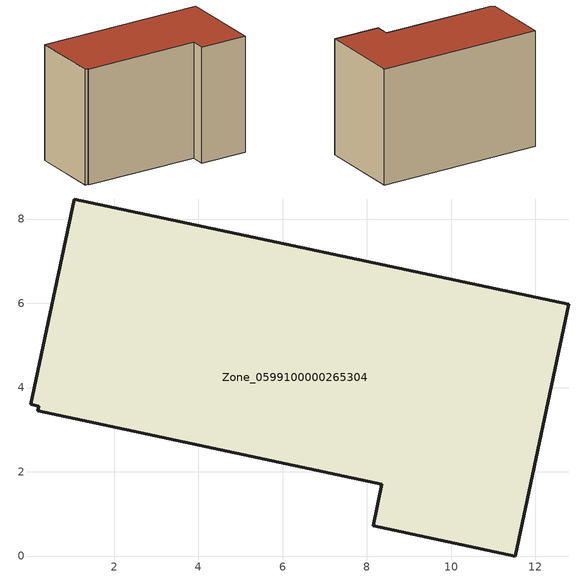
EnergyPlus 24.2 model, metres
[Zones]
Zone_0599100000265304
 floor ground (C_G): 1.05,8.48 12.79,5.98 11.52,0 8.15,0.71 8.36,1.71 0.19,3.44 0.22,3.56 0.02,3.6 z0
 wall outside (C_F): 8.15,0.71 11.52,0 12.79,5.98 1.05,8.48 0.02,3.6 0.22,3.56 0.19,3.44 8.36,1.71 8.15,0.71 z0:8.42
 roof outside (C_R): 1.05,8.48 0.02,3.6 0.22,3.56 0.19,3.44 8.36,1.71 8.15,0.71 11.52,0 12.79,5.98 z8.42
[BUILDING]
Pand.0599100000265304: North Axis=0; Terrain=City; Loads Convergence Tolerance Value=0.04; Temperature Convergence Tolerance Value=0.4; Solar Distribution=FullExterior; Maximum Number of Warmup Days=25; Minimum Number of Warmup Days=1
[Site:Location]
Rotterdam.The.Hague.AP_ZH_NLD Design_Conditions: Latitude=51.96; Longitude=4.45; Time Zone=1; Elevation=-4.5
[SITE:GROUNDTEMPERATURE:BUILDINGSURFACE]
18, 18, 18, 18, 18, 18, 18, 18, 18, 18, 18, 18
[MATERIAL] Thermal Absorptance=0.9; Solar Absorptance=0.7; Visible Absorptance=0.7
Name | Roughness | Thickness | Conductivity | Density | Specific Heat
G.TI.1975-1991 | MediumSmooth | 0.15 | 0.288461 | 540 | 1210
F.TI.1975-1991 | Rough | 0.3 | 0.230769 | 1920 | 840
R.TI.1975-1991 | MediumRough | 0.2 | 0.153846 | 1500 | 1000
[CONSTRUCTION]
C_G: G.TI.1975-1991
C_F: F.TI.1975-1991
C_R: R.TI.1975-1991
[ZONE]
Zone_0599100000265304: Type=1; Multiplier=1; Ceiling Height=Autocalculate; Volume=Autocalculate; Floor Area=autocalculate; Part of Total Floor Area=Yes
[ZONEINFILTRATION:DESIGNFLOWRATE]
Infil_Zone_0599100000265304: Zone or ZoneList or Space or SpaceList=Zone_0599100000265304; Schedule=AlwaysOn; Design Flow Rate Calculation Method=Flow/Area; Flow Rate per Floor Area=0.003; Constant Term Coefficient=1; Temperature Term Coefficient=0; Velocity Term Coefficient=0; Velocity Squared Term Coefficient=0
[HVACTEMPLATE:ZONE:IDEALLOADSAIRSYSTEM]
Zone_0599100000265304: Maximum Heating Supply Air Temperature=50; Minimum Cooling Supply Air Temperature=13; Maximum Heating Supply Air Humidity Ratio=0.0156; Minimum Cooling Supply Air Humidity Ratio=0.0077; Heating Limit=NoLimit; Cooling Limit=NoLimit; Dehumidification Control Type=ConstantSensibleHeatRatio; Cooling Sensible Heat Ratio=0.7; Dehumidification Setpoint=60; Humidification Control Type=None; Humidification Setpoint=30; Outdoor Air Method=None; Outdoor Air Flow Rate per Person=0.00944; Outdoor Air Flow Rate per Zone Floor Area=0; Outdoor Air Flow Rate per Zone=0; Demand Controlled Ventilation Type=None; Outdoor Air Economizer Type=NoEconomizer; Heat Recovery Type=None; Sensible Heat Recovery Effectiveness=0.7; Latent Heat Recovery Effectiveness=0.65
[ZONECONTROL:THERMOSTAT]
ThermostatControl_Zone_0599100000265304: Zone or ZoneList=Zone_0599100000265304; Control Type Schedule=DualSetpointControlType; Control 1=Thermostat_Zone_0599100000265304; Temperature Difference Between Cutout And Setpoint=0
[THERMOSTATSETPOINT:DUALSETPOINT]
Thermostat_Zone_0599100000265304: Heating Setpoint Temperature Schedule=HeatingSetpoint_Zone_0599100000265304; Cooling Setpoint Temperature Schedule=CoolingSetpoint_Zone_0599100000265304
[SCHEDULE:COMPACT]
HeatingSetpoint_Zone_0599100000265304: Through: 12/31, For: AllDays, Until: 24:00, 21
CoolingSetpoint_Zone_0599100000265304: Through: 12/31, For: AllDays, Until: 24:00, 24
DualSetpointControlType: Through: 12/31, For: AllDays, Until: 24:00, 4
AlwaysOn: Through: 12/31, For: AllDays, Until: 24:00, 1
